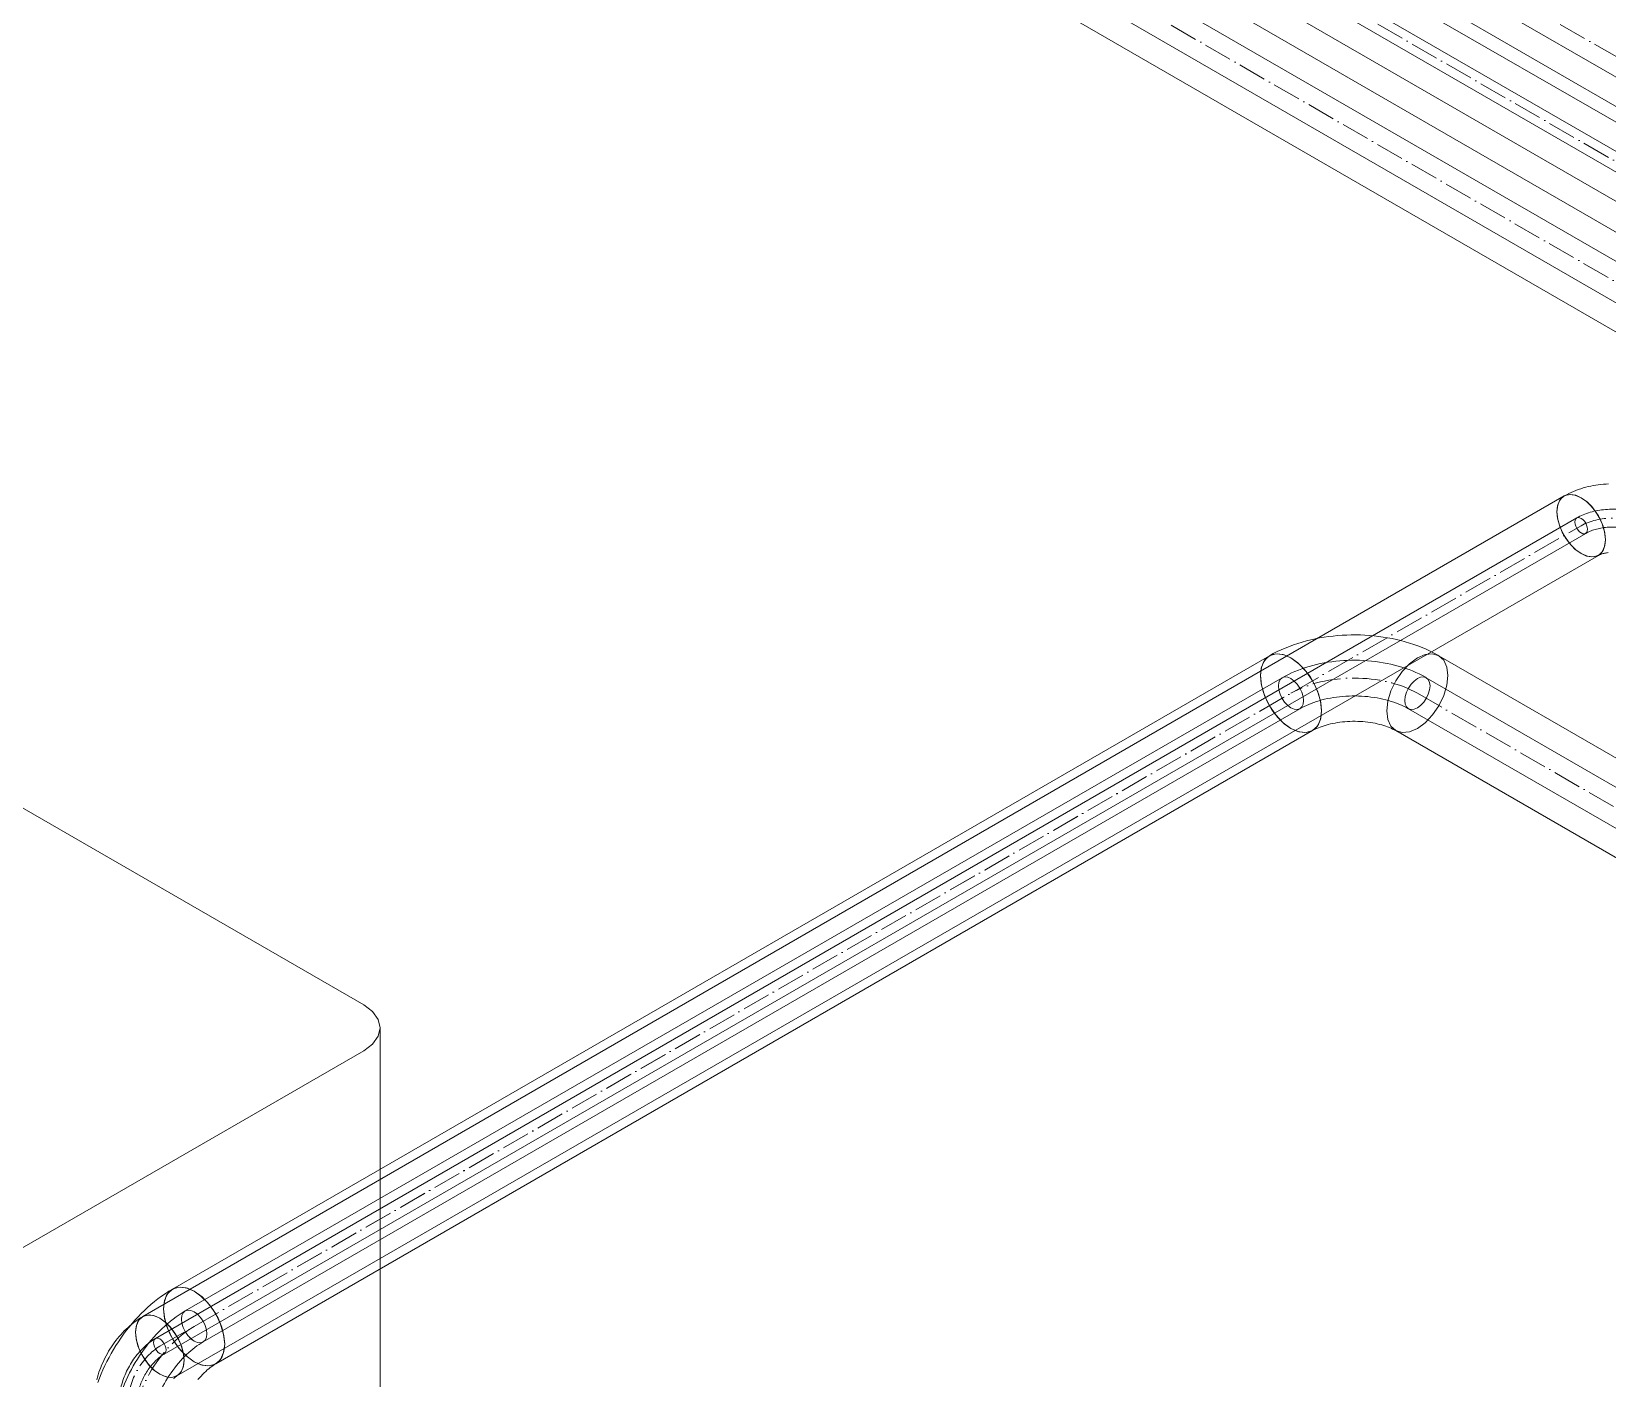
# Model space of a CAD drawing. Header units: millimetres. Extents: x -88595 to 880822, y -1054509 to -148035.
# Drawn here: x 421367 to 421927, y -343150 to -342671 of the extents above; entities that cross this region are included whole.
import ezdxf

# ---------------------------------------------------------------- set-up
doc = ezdxf.new("R2010")
doc.units = ezdxf.units.MM
doc.linetypes.add('$12$ADSK_Осевая', pattern=[14, 10, -2, 0, -2])
doc.linetypes.add('$13$ADSK_Осевая', pattern=[14, 10, -2, 0, -2])
for name, color, linetype, lineweight in [('Изоляция', 7, 'Continuous', 18), ('Оборудование', 7, 'Continuous', 18), ('Трубопровод', 7, 'Continuous', 18), ('Трубопроводы', 7, 'Continuous', 18)]:
    doc.layers.add(name, color=color, linetype=linetype, lineweight=lineweight)

# ---------------------------------------------------------------- blocks, each defined once
blk = doc.blocks.new('$0$ADSK_МедьПайка_Отвод-гнутая труба - Отвод _гнутая труба_-V9-В_ОВ3_4')
at = {"layer": 'Трубопроводы', "color": 190, "true_color": 0x8000ff}
for points in [[(19764.71, 11966, 0), (19764.17, 11965.68, 0), (19763.64, 11965.33, 0), (19763.11, 11964.97, 0), (19762.59, 11964.58, 0), (19762.07, 11964.17, 0), (19761.56, 11963.75, 0), (19761.06, 11963.31, 0), (19760.57, 11962.85, 0), (19760.09, 11962.37, 0), (19759.62, 11961.88, 0), (19759.15, 11961.37, 0), (19758.7, 11960.85, 0), (19758.25, 11960.32, 0), (19757.82, 11959.77, 0), (19757.4, 11959.21, 0), (19756.99, 11958.63, 0), (19756.6, 11958.05, 0), (19756.21, 11957.45, 0), (19755.84, 11956.85, 0), (19755.49, 11956.24, 0), (19755.14, 11955.62, 0), (19754.82, 11954.99, 0), (19754.51, 11954.36, 0), (19754.21, 11953.72, 0), (19753.93, 11953.07, 0), (19753.67, 11952.43, 0), (19753.42, 11951.78, 0), (19753.19, 11951.12, 0), (19752.98, 11950.47, 0), (19752.78, 11949.81, 0), (19752.61, 11949.15, 0), (19752.45, 11948.5, 0), (19752.31, 11947.84, 0), (19752.19, 11947.19, 0), (19752.09, 11946.54, 0), (19752.02, 11945.9, 0), (19751.96, 11945.25, 0), (19751.92, 11944.62, 0), (19751.9, 11943.98, 0), (19751.9, 11943.81, 0)], [(19766.3, 11960.66, 0), (19765.72, 11961.09, 0), (19765.18, 11961.66, 0), (19764.71, 11962.34, 0), (19764.36, 11963.08, 0), (19764.13, 11963.84, 0), (19764.06, 11964.55, 0), (19764.13, 11965.18, 0), (19764.36, 11965.67, 0), (19764.71, 11966, 0), (19765.18, 11966.15, 0), (19765.72, 11966.09, 0), (19766.3, 11965.85, 0)], [(19766.3, 11965.85, 0), (19766.88, 11965.42, 0), (19767.42, 11964.85, 0), (19767.89, 11964.17, 0), (19768.25, 11963.43, 0), (19768.47, 11962.67, 0), (19768.55, 11961.96, 0), (19768.47, 11961.33, 0), (19768.25, 11960.84, 0), (19767.89, 11960.51, 0), (19767.42, 11960.36, 0), (19766.88, 11960.42, 0), (19766.3, 11960.66, 0)], [(19767.89, 11960.51, 0), (19767.53, 11960.29, 0), (19767.17, 11960.06, 0), (19766.81, 11959.81, 0), (19766.44, 11959.53, 0), (19766.07, 11959.24, 0), (19765.7, 11958.94, 0), (19765.34, 11958.61, 0), (19764.97, 11958.27, 0), (19764.61, 11957.91, 0), (19764.25, 11957.54, 0), (19763.89, 11957.15, 0), (19763.54, 11956.74, 0), (19763.19, 11956.33, 0), (19762.86, 11955.9, 0), (19762.53, 11955.46, 0), (19762.2, 11955.01, 0), (19761.89, 11954.54, 0), (19761.59, 11954.07, 0), (19761.29, 11953.6, 0), (19761.01, 11953.11, 0), (19760.74, 11952.62, 0), (19760.48, 11952.12, 0), (19760.24, 11951.62, 0), (19760, 11951.12, 0), (19759.78, 11950.61, 0), (19759.58, 11950.1, 0), (19759.38, 11949.6, 0), (19759.21, 11949.09, 0), (19759.04, 11948.59, 0), (19758.9, 11948.09, 0), (19758.76, 11947.59, 0), (19758.65, 11947.1, 0), (19758.54, 11946.62, 0), (19758.46, 11946.14, 0), (19758.39, 11945.68, 0), (19758.33, 11945.22, 0), (19758.29, 11944.78, 0), (19758.26, 11944.34, 0), (19758.25, 11943.92, 0), (19758.25, 11943.81, 0)], [(19752.83, 11942.52, 0), (19752.33, 11942.9, 0), (19752.01, 11943.34, 0), (19751.9, 11943.81, 0), (19752.01, 11944.29, 0), (19752.33, 11944.73, 0), (19752.83, 11945.11, 0), (19753.49, 11945.4, 0), (19754.25, 11945.58, 0), (19755.08, 11945.65, 0), (19755.9, 11945.58, 0), (19756.66, 11945.4, 0), (19757.32, 11945.11, 0)], [(19757.32, 11945.11, 0), (19757.83, 11944.73, 0), (19758.14, 11944.29, 0), (19758.25, 11943.81, 0), (19758.14, 11943.34, 0), (19757.83, 11942.9, 0), (19757.32, 11942.52, 0), (19756.66, 11942.22, 0), (19755.9, 11942.04, 0), (19755.08, 11941.98, 0), (19754.25, 11942.04, 0), (19753.49, 11942.22, 0), (19752.83, 11942.52, 0)]]:
    blk.add_polyline3d(points, dxfattribs=at)
blk = doc.blocks.new('$0$ADSK_МедьПайка_Отвод-гнутая труба - Отвод _гнутая труба_-V8-В_ОВ3_4')
at = {"layer": 'Трубопроводы', "color": 134, "true_color": 0x00a6a6}
for points in [[(19775.32, 11975.79, 0), (19774.23, 11975.14, 0), (19773.16, 11974.45, 0), (19772.11, 11973.72, 0), (19771.06, 11972.94, 0), (19770.03, 11972.13, 0), (19769.02, 11971.28, 0), (19768.02, 11970.4, 0), (19767.03, 11969.48, 0), (19766.07, 11968.53, 0), (19765.12, 11967.54, 0), (19764.19, 11966.53, 0), (19763.28, 11965.49, 0), (19762.4, 11964.42, 0), (19761.53, 11963.32, 0), (19760.69, 11962.19, 0), (19759.87, 11961.05, 0), (19759.08, 11959.88, 0), (19758.31, 11958.69, 0), (19757.57, 11957.49, 0), (19756.86, 11956.26, 0), (19756.18, 11955.02, 0), (19755.52, 11953.77, 0), (19754.9, 11952.5, 0), (19754.31, 11951.22, 0), (19753.75, 11949.93, 0), (19753.22, 11948.64, 0), (19752.73, 11947.33, 0), (19752.27, 11946.03, 0), (19751.84, 11944.72, 0), (19751.46, 11943.4, 0), (19751.1, 11942.09, 0), (19750.79, 11940.78, 0), (19750.51, 11939.47, 0), (19750.28, 11938.17, 0), (19750.08, 11936.87, 0), (19749.92, 11935.57, 0), (19749.8, 11934.29, 0), (19749.73, 11933.01, 0), (19749.69, 11931.75, 0), (19749.69, 11931.41, 0)], [(19778.49, 11965.11, 0), (19777.33, 11965.96, 0), (19776.25, 11967.1, 0), (19775.32, 11968.46, 0), (19774.6, 11969.95, 0), (19774.15, 11971.46, 0), (19774, 11972.89, 0), (19774.15, 11974.14, 0), (19774.6, 11975.13, 0), (19775.32, 11975.79, 0), (19776.25, 11976.08, 0), (19777.33, 11975.97, 0), (19778.49, 11975.48, 0)], [(19778.49, 11975.48, 0), (19779.65, 11974.63, 0), (19780.74, 11973.49, 0), (19781.67, 11972.13, 0), (19782.38, 11970.64, 0), (19782.83, 11969.13, 0), (19782.98, 11967.7, 0), (19782.83, 11966.45, 0), (19782.38, 11965.46, 0), (19781.67, 11964.79, 0), (19780.74, 11964.51, 0), (19779.65, 11964.61, 0), (19778.49, 11965.11, 0)], [(19781.67, 11964.79, 0), (19780.95, 11964.37, 0), (19780.23, 11963.9, 0), (19779.5, 11963.39, 0), (19778.77, 11962.85, 0), (19778.03, 11962.27, 0), (19777.3, 11961.65, 0), (19776.56, 11961, 0), (19775.83, 11960.32, 0), (19775.1, 11959.6, 0), (19774.38, 11958.85, 0), (19773.67, 11958.08, 0), (19772.97, 11957.27, 0), (19772.28, 11956.44, 0), (19771.6, 11955.58, 0), (19770.94, 11954.7, 0), (19770.3, 11953.79, 0), (19769.67, 11952.87, 0), (19769.06, 11951.93, 0), (19768.48, 11950.97, 0), (19767.91, 11950, 0), (19767.37, 11949.02, 0), (19766.85, 11948.03, 0), (19766.36, 11947.03, 0), (19765.89, 11946.02, 0), (19765.45, 11945.01, 0), (19765.04, 11943.99, 0), (19764.66, 11942.98, 0), (19764.3, 11941.97, 0), (19763.97, 11940.96, 0), (19763.68, 11939.96, 0), (19763.41, 11938.97, 0), (19763.18, 11937.99, 0), (19762.97, 11937.02, 0), (19762.8, 11936.07, 0), (19762.66, 11935.14, 0), (19762.55, 11934.22, 0), (19762.47, 11933.33, 0), (19762.41, 11932.47, 0), (19762.39, 11931.63, 0), (19762.39, 11931.41, 0)], [(19751.55, 11928.82, 0), (19750.54, 11929.57, 0), (19749.91, 11930.46, 0), (19749.69, 11931.41, 0), (19749.91, 11932.36, 0), (19750.54, 11933.24, 0), (19751.55, 11934, 0), (19752.87, 11934.58, 0), (19754.4, 11934.95, 0), (19756.04, 11935.07, 0), (19757.68, 11934.95, 0), (19759.22, 11934.58, 0), (19760.53, 11934, 0)], [(19760.53, 11934, 0), (19761.54, 11933.24, 0), (19762.17, 11932.36, 0), (19762.39, 11931.41, 0), (19762.17, 11930.46, 0), (19761.54, 11929.57, 0), (19760.53, 11928.82, 0), (19759.22, 11928.23, 0), (19757.68, 11927.87, 0), (19756.04, 11927.74, 0), (19754.4, 11927.87, 0), (19752.87, 11928.23, 0), (19751.55, 11928.82, 0)]]:
    blk.add_polyline3d(points, dxfattribs=at)
blk = doc.blocks.new('$0$ADSK_МедьПайка_Отвод-гнутая труба - Отвод _гнутая труба_-V16-В_ОВ3_4')
at = {"layer": 'Трубопроводы', "color": 190, "true_color": 0x8000ff}
for points in [[(-2590.31, 3086.99, 0), (-2590.39, 3087.7, 0), (-2590.61, 3088.45, 0), (-2590.97, 3089.2, 0), (-2591.43, 3089.88, 0), (-2591.97, 3090.45, 0), (-2592.55, 3090.87, 0), (-2593.13, 3091.12, 0), (-2593.68, 3091.17, 0), (-2594.14, 3091.03, 0), (-2594.5, 3090.7, 0), (-2594.72, 3090.2, 0), (-2594.8, 3089.58, 0)], [(-2594.14, 3091.03, 0), (-2593.59, 3091.34, 0), (-2593.02, 3091.63, 0), (-2592.44, 3091.9, 0), (-2591.84, 3092.16, 0), (-2591.23, 3092.4, 0), (-2590.61, 3092.63, 0), (-2589.98, 3092.84, 0), (-2589.34, 3093.04, 0), (-2588.68, 3093.22, 0), (-2588.02, 3093.38, 0), (-2587.35, 3093.53, 0), (-2586.67, 3093.67, 0), (-2585.98, 3093.78, 0), (-2585.29, 3093.88, 0), (-2584.6, 3093.97, 0), (-2583.9, 3094.03, 0), (-2583.19, 3094.08, 0), (-2582.49, 3094.12, 0), (-2581.78, 3094.14, 0), (-2581.07, 3094.14, 0), (-2580.36, 3094.13, 0), (-2579.66, 3094.1, 0), (-2578.95, 3094.05, 0), (-2578.25, 3093.99, 0), (-2577.55, 3093.91, 0), (-2576.86, 3093.81, 0), (-2576.17, 3093.7, 0), (-2575.49, 3093.57, 0), (-2574.82, 3093.43, 0), (-2574.15, 3093.27, 0), (-2573.5, 3093.09, 0), (-2572.85, 3092.9, 0), (-2572.21, 3092.69, 0), (-2571.59, 3092.47, 0), (-2570.98, 3092.23, 0), (-2570.38, 3091.97, 0), (-2569.79, 3091.7, 0), (-2569.22, 3091.42, 0), (-2568.66, 3091.12, 0), (-2568.52, 3091.03, 0)], [(-2567.86, 3089.58, 0), (-2567.93, 3090.2, 0), (-2568.16, 3090.7, 0), (-2568.52, 3091.03, 0), (-2568.98, 3091.17, 0), (-2569.52, 3091.12, 0), (-2570.1, 3090.87, 0), (-2570.68, 3090.45, 0), (-2571.23, 3089.88, 0), (-2571.69, 3089.2, 0), (-2572.05, 3088.45, 0), (-2572.27, 3087.7, 0), (-2572.35, 3086.99, 0)], [(-2594.8, 3089.58, 0), (-2594.72, 3088.86, 0), (-2594.5, 3088.11, 0), (-2594.14, 3087.36, 0), (-2593.68, 3086.68, 0), (-2593.13, 3086.11, 0), (-2592.55, 3085.69, 0), (-2591.97, 3085.44, 0), (-2591.43, 3085.39, 0), (-2590.97, 3085.53, 0), (-2590.61, 3085.86, 0), (-2590.39, 3086.36, 0), (-2590.31, 3086.99, 0)], [(-2590.97, 3085.53, 0), (-2590.6, 3085.73, 0), (-2590.22, 3085.93, 0), (-2589.82, 3086.12, 0), (-2589.4, 3086.3, 0), (-2588.96, 3086.47, 0), (-2588.51, 3086.64, 0), (-2588.05, 3086.8, 0), (-2587.57, 3086.94, 0), (-2587.08, 3087.08, 0), (-2586.57, 3087.2, 0), (-2586.06, 3087.32, 0), (-2585.53, 3087.42, 0), (-2585, 3087.51, 0), (-2584.46, 3087.59, 0), (-2583.91, 3087.65, 0), (-2583.36, 3087.71, 0), (-2582.8, 3087.75, 0), (-2582.25, 3087.77, 0), (-2581.68, 3087.79, 0), (-2581.12, 3087.79, 0), (-2580.56, 3087.78, 0), (-2580, 3087.75, 0), (-2579.45, 3087.72, 0), (-2578.89, 3087.67, 0), (-2578.34, 3087.61, 0), (-2577.8, 3087.53, 0), (-2577.27, 3087.44, 0), (-2576.74, 3087.34, 0), (-2576.22, 3087.23, 0), (-2575.72, 3087.11, 0), (-2575.22, 3086.98, 0), (-2574.74, 3086.84, 0), (-2574.27, 3086.68, 0), (-2573.81, 3086.52, 0), (-2573.37, 3086.35, 0), (-2572.95, 3086.17, 0), (-2572.54, 3085.98, 0), (-2572.16, 3085.79, 0), (-2571.79, 3085.59, 0), (-2571.69, 3085.53, 0)], [(-2572.35, 3086.99, 0), (-2572.27, 3086.36, 0), (-2572.05, 3085.86, 0), (-2571.69, 3085.53, 0), (-2571.23, 3085.39, 0), (-2570.68, 3085.44, 0), (-2570.1, 3085.69, 0), (-2569.52, 3086.11, 0), (-2568.98, 3086.68, 0), (-2568.52, 3087.36, 0), (-2568.16, 3088.11, 0), (-2567.93, 3088.86, 0), (-2567.86, 3089.58, 0)]]:
    blk.add_polyline3d(points, dxfattribs=at)
blk = doc.blocks.new('$0$ADSK_МедьПайка_Отвод-гнутая труба - Отвод _гнутая труба_-V15-В_ОВ3_4')
at = {"layer": 'Трубопроводы', "color": 134, "true_color": 0x00a6a6}
for points in [[(-2645.3, 3065.16, 0), (-2644.19, 3065.78, 0), (-2643.06, 3066.36, 0), (-2641.89, 3066.91, 0), (-2640.7, 3067.42, 0), (-2639.48, 3067.91, 0), (-2638.24, 3068.37, 0), (-2636.98, 3068.79, 0), (-2635.69, 3069.18, 0), (-2634.38, 3069.54, 0), (-2633.05, 3069.87, 0), (-2631.71, 3070.17, 0), (-2630.35, 3070.43, 0), (-2628.98, 3070.66, 0), (-2627.6, 3070.86, 0), (-2626.21, 3071.03, 0), (-2624.81, 3071.17, 0), (-2623.4, 3071.27, 0), (-2621.99, 3071.34, 0), (-2620.57, 3071.38, 0), (-2619.15, 3071.38, 0), (-2617.74, 3071.35, 0), (-2616.32, 3071.29, 0), (-2614.92, 3071.2, 0), (-2613.51, 3071.07, 0), (-2612.12, 3070.91, 0), (-2610.73, 3070.72, 0), (-2609.36, 3070.5, 0), (-2607.99, 3070.24, 0), (-2606.65, 3069.95, 0), (-2605.32, 3069.63, 0), (-2604, 3069.28, 0), (-2602.71, 3068.9, 0), (-2601.44, 3068.48, 0), (-2600.19, 3068.04, 0), (-2598.97, 3067.56, 0), (-2597.77, 3067.05, 0), (-2596.6, 3066.51, 0), (-2595.45, 3065.94, 0), (-2594.34, 3065.33, 0), (-2594.05, 3065.16, 0)], [(-2637.63, 3057.07, 0), (-2637.78, 3058.5, 0), (-2638.23, 3060.01, 0), (-2638.95, 3061.5, 0), (-2639.88, 3062.86, 0), (-2640.96, 3064, 0), (-2642.12, 3064.85, 0), (-2643.28, 3065.34, 0), (-2644.37, 3065.45, 0), (-2645.3, 3065.16, 0), (-2646.01, 3064.5, 0), (-2646.46, 3063.51, 0), (-2646.61, 3062.26, 0)], [(-2592.73, 3062.26, 0), (-2592.88, 3063.51, 0), (-2593.33, 3064.5, 0), (-2594.05, 3065.16, 0), (-2594.98, 3065.45, 0), (-2596.06, 3065.34, 0), (-2597.22, 3064.85, 0), (-2598.38, 3064, 0), (-2599.47, 3062.86, 0), (-2600.4, 3061.5, 0), (-2601.11, 3060.01, 0), (-2601.56, 3058.5, 0), (-2601.71, 3057.07, 0)], [(-2646.61, 3062.26, 0), (-2646.46, 3060.83, 0), (-2646.01, 3059.32, 0), (-2645.3, 3057.83, 0), (-2644.37, 3056.47, 0), (-2643.28, 3055.33, 0), (-2642.12, 3054.48, 0), (-2640.96, 3053.98, 0), (-2639.88, 3053.88, 0), (-2638.95, 3054.16, 0), (-2638.23, 3054.83, 0), (-2637.78, 3055.82, 0), (-2637.63, 3057.07, 0)], [(-2638.95, 3054.16, 0), (-2638.22, 3054.57, 0), (-2637.45, 3054.96, 0), (-2636.65, 3055.34, 0), (-2635.81, 3055.7, 0), (-2634.94, 3056.05, 0), (-2634.04, 3056.38, 0), (-2633.11, 3056.69, 0), (-2632.15, 3056.98, 0), (-2631.17, 3057.26, 0), (-2630.16, 3057.51, 0), (-2629.13, 3057.73, 0), (-2628.08, 3057.94, 0), (-2627.01, 3058.12, 0), (-2625.93, 3058.27, 0), (-2624.84, 3058.41, 0), (-2623.74, 3058.51, 0), (-2622.62, 3058.59, 0), (-2621.51, 3058.65, 0), (-2620.38, 3058.68, 0), (-2619.26, 3058.68, 0), (-2618.14, 3058.66, 0), (-2617.02, 3058.61, 0), (-2615.9, 3058.54, 0), (-2614.8, 3058.44, 0), (-2613.7, 3058.31, 0), (-2612.62, 3058.16, 0), (-2611.55, 3057.99, 0), (-2610.49, 3057.79, 0), (-2609.46, 3057.57, 0), (-2608.44, 3057.32, 0), (-2607.45, 3057.06, 0), (-2606.49, 3056.77, 0), (-2605.55, 3056.47, 0), (-2604.64, 3056.14, 0), (-2603.76, 3055.8, 0), (-2602.91, 3055.44, 0), (-2602.1, 3055.06, 0), (-2601.33, 3054.67, 0), (-2600.59, 3054.27, 0), (-2600.4, 3054.16, 0)], [(-2601.71, 3057.07, 0), (-2601.56, 3055.82, 0), (-2601.11, 3054.83, 0), (-2600.4, 3054.16, 0), (-2599.47, 3053.88, 0), (-2598.38, 3053.98, 0), (-2597.22, 3054.48, 0), (-2596.06, 3055.33, 0), (-2594.98, 3056.47, 0), (-2594.05, 3057.83, 0), (-2593.33, 3059.32, 0), (-2592.88, 3060.83, 0), (-2592.73, 3062.26, 0)]]:
    blk.add_polyline3d(points, dxfattribs=at)
blk = doc.blocks.new('$0$ADSK_Наружный блок кондиционера сплит-системы1 - AS50PHP3HRA-4475079-В_ОВ3_4')
at = {"layer": 'Оборудование'}
for p, q in [((-2354.25, 2325.58), (-2891.65, 2635.84)), ((-2348.39, 1874.05), (-2348.39, 2317.41)), ((-2520.42, 2213.31), (-2354.25, 2309.25))]:
    blk.add_line(p, q, dxfattribs=at)
blk.add_polyline3d([(-2354.25, 2309.25, 0), (-2351.07, 2311.64, 0), (-2349.07, 2314.42, 0), (-2348.39, 2317.41, 0), (-2349.07, 2320.4, 0), (-2351.07, 2323.18, 0), (-2354.25, 2325.58, 0)], dxfattribs=at)

msp = doc.modelspace()

# ---------------------------------------------------------------- linework, layer by layer
at = {"layer": 'Изоляция', "color": 190, "true_color": 0x8000ff}
for p, q in [((424583.46, -344235.27), (419507.83, -341304.85)), ((419495.66, -341325.94), (424571.29, -344256.35)), ((421911.86, -342836.28), (421406.86, -343127.84)), ((421419.04, -343148.93), (421924.04, -342857.37))]:
    msp.add_line(p, q, dxfattribs=at)
at = {"layer": 'Изоляция', "color": 134, "true_color": 0x00a6a6}
for p, q in [((424548.29, -344254.04), (419483.63, -341329.96)), ((419468.28, -341356.54), (424532.94, -344280.63)), ((420386.19, -341806.38), (424610.11, -344245.06)), ((421807.16, -342893.06), (421417.46, -343118.06)), ((424642.16, -344495.07), (421867.41, -342893.06)), ((421432.81, -343144.64), (421822.51, -342919.65)), ((421852.06, -342919.65), (424626.81, -344521.65))]:
    msp.add_line(p, q, dxfattribs=at)
at = {"layer": 'Изоляция', "color": 190, "true_color": 0x8000ff}
for points in [[(421917.95, -342836.88, 0), (421916.03, -342836.03, 0), (421914.21, -342835.71, 0), (421912.58, -342835.95, 0), (421911.22, -342836.74, 0), (421910.19, -342838.04, 0), (421909.56, -342839.77, 0), (421909.34, -342841.86, 0)], [(421909.34, -342841.86, 0), (421909.63, -342839.45, 0), (421910.49, -342837.55, 0), (421911.86, -342836.28, 0), (421913.64, -342835.73, 0), (421915.72, -342835.94, 0), (421917.95, -342836.88, 0)], [(421911.86, -342836.28, 0), (421912.68, -342835.83, 0), (421913.51, -342835.4, 0), (421914.35, -342835.01, 0), (421915.2, -342834.64, 0), (421916.05, -342834.3, 0), (421916.91, -342833.98, 0), (421917.78, -342833.69, 0), (421918.66, -342833.42, 0), (421919.54, -342833.18, 0), (421920.43, -342832.96, 0), (421921.32, -342832.76, 0), (421922.22, -342832.59, 0), (421923.12, -342832.43, 0), (421924.03, -342832.3, 0), (421924.94, -342832.19, 0), (421925.85, -342832.11, 0), (421926.76, -342832.04, 0), (421927.68, -342831.99, 0)], [(421917.95, -342856.77, 0), (421915.72, -342855.14, 0), (421913.64, -342852.95, 0), (421911.86, -342850.34, 0), (421910.49, -342847.49, 0), (421909.63, -342844.6, 0), (421909.34, -342841.86, 0)], [(421909.34, -342841.86, 0), (421909.56, -342844.19, 0), (421910.19, -342846.66, 0), (421911.22, -342849.14, 0), (421912.58, -342851.5, 0), (421914.21, -342853.63, 0), (421916.03, -342855.41, 0), (421917.95, -342856.77, 0)], [(421917.95, -342836.88, 0), (421920.18, -342838.51, 0), (421922.25, -342840.7, 0), (421924.04, -342843.31, 0), (421925.4, -342846.16, 0), (421926.26, -342849.05, 0), (421926.56, -342851.8, 0)], [(421926.56, -342851.8, 0), (421926.34, -342849.46, 0), (421925.7, -342846.99, 0), (421924.68, -342844.51, 0), (421923.32, -342842.15, 0), (421921.68, -342840.02, 0), (421919.86, -342838.24, 0), (421917.95, -342836.88, 0)], [(421926.56, -342851.8, 0), (421926.26, -342854.2, 0), (421925.4, -342856.1, 0), (421924.04, -342857.37, 0), (421922.25, -342857.92, 0), (421920.18, -342857.71, 0), (421917.95, -342856.77, 0)], [(421917.95, -342856.77, 0), (421919.87, -342857.62, 0), (421921.69, -342857.94, 0), (421923.32, -342857.7, 0), (421924.68, -342856.91, 0), (421925.71, -342855.62, 0), (421926.34, -342853.88, 0), (421926.56, -342851.8, 0)], [(421924.04, -342857.37, 0), (421924.13, -342857.32, 0), (421924.25, -342857.25, 0), (421924.4, -342857.19, 0), (421924.57, -342857.11, 0), (421924.75, -342857.04, 0), (421924.96, -342856.96, 0), (421925.19, -342856.88, 0), (421925.44, -342856.81, 0), (421925.7, -342856.74, 0), (421925.98, -342856.67, 0), (421926.28, -342856.6, 0), (421926.58, -342856.54, 0), (421926.9, -342856.49, 0), (421927.22, -342856.44, 0), (421927.56, -342856.4, 0)], [(421404.34, -343133.42, 0), (421404.56, -343131.33, 0), (421405.19, -343129.59, 0), (421406.22, -343128.3, 0), (421407.58, -343127.52, 0), (421409.21, -343127.27, 0), (421411.03, -343127.59, 0), (421412.95, -343128.45, 0)], [(421412.95, -343128.45, 0), (421410.72, -343127.5, 0), (421408.64, -343127.29, 0), (421406.86, -343127.84, 0), (421405.49, -343129.11, 0), (421404.63, -343131.01, 0), (421404.34, -343133.42, 0)], [(421406.86, -343127.84, 0), (421406.06, -343128.33, 0), (421405.28, -343128.83, 0), (421404.51, -343129.36, 0), (421403.77, -343129.91, 0), (421403.05, -343130.48, 0), (421402.34, -343131.07, 0), (421401.66, -343131.68, 0), (421400.99, -343132.3, 0), (421400.33, -343132.94, 0), (421399.7, -343133.6, 0), (421399.08, -343134.28, 0), (421398.48, -343134.97, 0), (421397.9, -343135.67, 0), (421397.33, -343136.39, 0), (421396.78, -343137.12, 0), (421396.25, -343137.87, 0), (421395.74, -343138.63, 0), (421395.24, -343139.4, 0), (421394.76, -343140.18, 0), (421394.3, -343140.97, 0), (421393.86, -343141.77, 0), (421393.44, -343142.58, 0), (421393.03, -343143.41, 0), (421392.65, -343144.24, 0), (421392.28, -343145.08, 0), (421391.94, -343145.92, 0), (421391.61, -343146.78, 0), (421391.31, -343147.64, 0), (421391.03, -343148.51, 0), (421390.77, -343149.39, 0), (421390.53, -343150.27, 0)], [(421421.56, -343143.36, 0), (421421.26, -343140.62, 0), (421420.4, -343137.72, 0), (421419.04, -343134.87, 0), (421417.25, -343132.26, 0), (421415.18, -343130.07, 0), (421412.95, -343128.45, 0)], [(421412.95, -343128.45, 0), (421414.87, -343129.8, 0), (421416.69, -343131.59, 0), (421418.32, -343133.72, 0), (421419.68, -343136.08, 0), (421420.71, -343138.55, 0), (421421.34, -343141.02, 0), (421421.56, -343143.36, 0)], [(421404.34, -343133.42, 0), (421404.63, -343136.16, 0), (421405.49, -343139.05, 0), (421406.86, -343141.9, 0), (421408.64, -343144.51, 0), (421410.72, -343146.7, 0), (421412.95, -343148.33, 0)], [(421412.95, -343148.33, 0), (421411.03, -343146.97, 0), (421409.21, -343145.19, 0), (421407.58, -343143.06, 0), (421406.22, -343140.7, 0), (421405.19, -343138.22, 0), (421404.56, -343135.75, 0), (421404.34, -343133.42, 0)], [(421412.95, -343148.33, 0), (421415.18, -343149.28, 0), (421417.25, -343149.48, 0), (421419.04, -343148.93, 0), (421420.4, -343147.66, 0), (421421.26, -343145.76, 0), (421421.56, -343143.36, 0)], [(421421.56, -343143.36, 0), (421421.34, -343145.45, 0), (421420.7, -343147.18, 0), (421419.68, -343148.47, 0), (421418.32, -343149.26, 0), (421416.68, -343149.5, 0), (421414.86, -343149.18, 0), (421412.95, -343148.33, 0)], [(421419.04, -343148.93, 0), (421418.94, -343148.99, 0), (421418.83, -343149.06, 0), (421418.7, -343149.15, 0), (421418.55, -343149.26, 0), (421418.39, -343149.39, 0), (421418.22, -343149.53, 0), (421418.04, -343149.69, 0), (421417.85, -343149.87, 0)]]:
    msp.add_polyline3d(points, dxfattribs=at)
at = {"layer": 'Изоляция', "color": 134, "true_color": 0x00a6a6}
for points in [[(421807.16, -342893.06, 0), (421808.53, -342892.3, 0), (421809.93, -342891.59, 0), (421811.35, -342890.92, 0), (421812.79, -342890.29, 0), (421814.26, -342889.7, 0), (421815.74, -342889.16, 0), (421817.24, -342888.66, 0), (421818.76, -342888.2, 0), (421820.3, -342887.77, 0), (421821.85, -342887.39, 0), (421823.42, -342887.04, 0), (421824.99, -342886.73, 0), (421826.58, -342886.47, 0), (421828.18, -342886.23, 0), (421829.78, -342886.04, 0), (421831.39, -342885.89, 0), (421833.01, -342885.77, 0), (421834.63, -342885.69, 0), (421836.26, -342885.65, 0), (421837.88, -342885.64, 0), (421839.5, -342885.67, 0), (421841.13, -342885.74, 0), (421842.74, -342885.85, 0), (421844.36, -342886, 0), (421845.97, -342886.18, 0), (421847.56, -342886.4, 0), (421849.15, -342886.66, 0), (421850.73, -342886.96, 0), (421852.3, -342887.29, 0), (421853.86, -342887.66, 0), (421855.4, -342888.08, 0), (421856.92, -342888.53, 0), (421858.43, -342889.02, 0), (421859.92, -342889.55, 0), (421861.39, -342890.13, 0), (421862.84, -342890.74, 0), (421864.26, -342891.4, 0), (421865.67, -342892.11, 0), (421867.05, -342892.85, 0), (421867.41, -342893.06, 0)], [(421814.84, -342893.82, 0), (421812.42, -342892.74, 0), (421810.13, -342892.35, 0), (421808.07, -342892.65, 0), (421806.35, -342893.64, 0), (421805.06, -342895.27, 0), (421804.25, -342897.46, 0), (421803.98, -342900.09, 0)], [(421803.98, -342900.09, 0), (421804.35, -342897.06, 0), (421805.44, -342894.66, 0), (421807.16, -342893.06, 0), (421809.41, -342892.37, 0), (421812.03, -342892.63, 0), (421814.84, -342893.82, 0)], [(421859.74, -342893.82, 0), (421862.55, -342892.63, 0), (421865.16, -342892.37, 0), (421867.41, -342893.06, 0), (421869.14, -342894.66, 0), (421870.22, -342897.06, 0), (421870.59, -342900.09, 0)], [(421870.59, -342900.09, 0), (421870.22, -342897.06, 0), (421869.14, -342894.66, 0), (421867.41, -342893.06, 0), (421865.16, -342892.37, 0), (421862.55, -342892.63, 0), (421859.74, -342893.82, 0)], [(421814.84, -342893.82, 0), (421817.65, -342895.87, 0), (421820.26, -342898.64, 0), (421822.51, -342901.93, 0), (421824.24, -342905.52, 0), (421825.32, -342909.17, 0), (421825.69, -342912.62, 0)], [(421825.69, -342912.62, 0), (421825.42, -342909.68, 0), (421824.62, -342906.56, 0), (421823.32, -342903.44, 0), (421821.6, -342900.46, 0), (421819.54, -342897.78, 0), (421817.25, -342895.53, 0), (421814.84, -342893.82, 0)], [(421848.88, -342912.62, 0), (421849.25, -342909.17, 0), (421850.34, -342905.52, 0), (421852.06, -342901.93, 0), (421854.31, -342898.64, 0), (421856.93, -342895.87, 0), (421859.74, -342893.82, 0)], [(421859.74, -342893.82, 0), (421856.93, -342895.87, 0), (421854.31, -342898.64, 0), (421852.06, -342901.93, 0), (421850.34, -342905.52, 0), (421849.25, -342909.17, 0), (421848.88, -342912.62, 0)], [(421814.84, -342918.89, 0), (421812.03, -342916.84, 0), (421809.41, -342914.08, 0), (421807.16, -342910.79, 0), (421805.44, -342907.2, 0), (421804.35, -342903.55, 0), (421803.98, -342900.09, 0)], [(421803.98, -342900.09, 0), (421804.25, -342903.04, 0), (421805.06, -342906.15, 0), (421806.35, -342909.27, 0), (421808.07, -342912.25, 0), (421810.13, -342914.93, 0), (421812.42, -342917.18, 0), (421814.84, -342918.89, 0)], [(421870.59, -342900.09, 0), (421870.22, -342903.55, 0), (421869.14, -342907.2, 0), (421867.41, -342910.79, 0), (421865.16, -342914.08, 0), (421862.55, -342916.84, 0), (421859.74, -342918.89, 0)], [(421859.74, -342918.89, 0), (421862.55, -342916.84, 0), (421865.16, -342914.08, 0), (421867.41, -342910.79, 0), (421869.14, -342907.2, 0), (421870.22, -342903.55, 0), (421870.59, -342900.09, 0)], [(421825.69, -342912.62, 0), (421825.32, -342915.65, 0), (421824.24, -342918.05, 0), (421822.51, -342919.65, 0), (421820.26, -342920.34, 0), (421817.65, -342920.09, 0), (421814.84, -342918.89, 0)], [(421814.84, -342918.89, 0), (421817.25, -342919.97, 0), (421819.55, -342920.37, 0), (421821.61, -342920.06, 0), (421823.32, -342919.07, 0), (421824.62, -342917.44, 0), (421825.42, -342915.25, 0), (421825.69, -342912.62, 0)], [(421859.74, -342918.89, 0), (421856.93, -342920.09, 0), (421854.31, -342920.34, 0), (421852.06, -342919.65, 0), (421850.34, -342918.05, 0), (421849.25, -342915.65, 0), (421848.88, -342912.62, 0)], [(421848.88, -342912.62, 0), (421849.25, -342915.65, 0), (421850.34, -342918.05, 0), (421852.06, -342919.65, 0), (421854.31, -342920.34, 0), (421856.93, -342920.09, 0), (421859.74, -342918.89, 0)], [(421822.51, -342919.65, 0), (421822.97, -342919.4, 0), (421823.48, -342919.14, 0), (421824.02, -342918.88, 0), (421824.61, -342918.63, 0), (421825.23, -342918.38, 0), (421825.89, -342918.13, 0), (421826.59, -342917.9, 0), (421827.31, -342917.68, 0), (421828.07, -342917.47, 0), (421828.85, -342917.28, 0), (421829.66, -342917.1, 0), (421830.49, -342916.94, 0), (421831.34, -342916.79, 0), (421832.21, -342916.67, 0), (421833.09, -342916.56, 0), (421833.98, -342916.48, 0), (421834.88, -342916.41, 0), (421835.79, -342916.37, 0), (421836.71, -342916.34, 0), (421837.62, -342916.34, 0), (421838.54, -342916.36, 0), (421839.45, -342916.4, 0), (421840.35, -342916.46, 0), (421841.25, -342916.54, 0), (421842.13, -342916.64, 0), (421843, -342916.76, 0), (421843.86, -342916.9, 0), (421844.69, -342917.05, 0), (421845.51, -342917.23, 0), (421846.3, -342917.42, 0), (421847.06, -342917.62, 0), (421847.79, -342917.84, 0), (421848.5, -342918.07, 0), (421849.17, -342918.31, 0), (421849.8, -342918.56, 0), (421850.4, -342918.81, 0), (421850.96, -342919.07, 0), (421851.47, -342919.33, 0), (421851.94, -342919.58, 0), (421852.06, -342919.65, 0)], [(421417.46, -343118.06, 0), (421416.12, -343118.86, 0), (421414.8, -343119.72, 0), (421413.51, -343120.61, 0), (421412.25, -343121.55, 0), (421411.01, -343122.52, 0), (421409.79, -343123.53, 0), (421408.61, -343124.58, 0), (421407.45, -343125.67, 0), (421406.31, -343126.79, 0), (421405.2, -343127.94, 0), (421404.12, -343129.12, 0), (421403.07, -343130.33, 0), (421402.04, -343131.57, 0), (421401.04, -343132.84, 0), (421400.07, -343134.13, 0), (421399.13, -343135.45, 0), (421398.22, -343136.79, 0), (421397.34, -343138.16, 0), (421396.49, -343139.54, 0), (421395.68, -343140.95, 0), (421394.89, -343142.37, 0), (421394.14, -343143.81, 0), (421393.43, -343145.27, 0), (421392.74, -343146.74, 0), (421392.1, -343148.22, 0), (421391.49, -343149.71, 0), (421390.92, -343151.22, 0)], [(421414.28, -343125.08, 0), (421414.56, -343122.45, 0), (421415.36, -343120.26, 0), (421416.65, -343118.63, 0), (421418.37, -343117.64, 0), (421420.43, -343117.34, 0), (421422.72, -343117.74, 0), (421425.14, -343118.82, 0)], [(421425.14, -343118.82, 0), (421422.33, -343117.62, 0), (421419.71, -343117.36, 0), (421417.46, -343118.06, 0), (421415.74, -343119.66, 0), (421414.65, -343122.05, 0), (421414.28, -343125.08, 0)], [(421435.99, -343137.62, 0), (421435.62, -343134.16, 0), (421434.54, -343130.51, 0), (421432.81, -343126.92, 0), (421430.57, -343123.63, 0), (421427.95, -343120.87, 0), (421425.14, -343118.82, 0)], [(421425.14, -343118.82, 0), (421427.56, -343120.53, 0), (421429.85, -343122.78, 0), (421431.91, -343125.46, 0), (421433.63, -343128.44, 0), (421434.92, -343131.56, 0), (421435.72, -343134.67, 0), (421435.99, -343137.62, 0)], [(421414.28, -343125.08, 0), (421414.65, -343128.54, 0), (421415.74, -343132.19, 0), (421417.46, -343135.78, 0), (421419.71, -343139.07, 0), (421422.33, -343141.83, 0), (421425.14, -343143.88, 0)], [(421425.14, -343143.88, 0), (421422.72, -343142.17, 0), (421420.43, -343139.92, 0), (421418.37, -343137.24, 0), (421416.65, -343134.26, 0), (421415.36, -343131.14, 0), (421414.56, -343128.03, 0), (421414.28, -343125.08, 0)], [(421425.14, -343143.88, 0), (421427.95, -343145.08, 0), (421430.57, -343145.34, 0), (421432.81, -343144.64, 0), (421434.54, -343143.04, 0), (421435.62, -343140.65, 0), (421435.99, -343137.62, 0)], [(421435.99, -343137.62, 0), (421435.72, -343140.25, 0), (421434.92, -343142.43, 0), (421433.62, -343144.06, 0), (421431.9, -343145.06, 0), (421429.85, -343145.36, 0), (421427.55, -343144.96, 0), (421425.14, -343143.88, 0)], [(421432.81, -343144.64, 0), (421432.36, -343144.91, 0), (421431.89, -343145.22, 0), (421431.39, -343145.56, 0), (421430.88, -343145.94, 0), (421430.35, -343146.36, 0), (421429.81, -343146.81, 0), (421429.26, -343147.3, 0), (421428.71, -343147.82, 0), (421428.15, -343148.37, 0), (421427.59, -343148.95, 0), (421427.03, -343149.56, 0), (421426.48, -343150.2, 0)]]:
    msp.add_polyline3d(points, dxfattribs=at)
at = {"layer": 'Трубопровод', "color": 190, "true_color": 0x8000ff}
for p, q in [((424578.96, -344243.06), (419503.33, -341312.65)), ((419500.16, -341318.15), (424575.79, -344248.56)), ((421916.36, -342844.08), (421411.36, -343135.64)), ((421414.54, -343141.14), (421919.54, -342849.58))]:
    msp.add_line(p, q, dxfattribs=at)
at = {"layer": 'Трубопровод', "color": 190, "linetype": '$12$ADSK_Осевая', "true_color": 0x8000ff}
for p, q in [((424577.37, -344245.81), (419501.75, -341315.4)), ((424577.37, -344245.81), (419501.75, -341315.4)), ((421412.95, -343138.39), (421917.95, -342846.83)), ((421412.95, -343138.39), (421917.95, -342846.83))]:
    msp.add_line(p, q, dxfattribs=at)
at = {"layer": 'Трубопровод', "color": 134, "true_color": 0x00a6a6}
for p, q in [((424543.79, -344261.84), (419479.13, -341337.75)), ((419472.78, -341348.75), (424537.44, -344272.83)), ((420390.69, -341798.59), (424614.61, -344237.27)), ((421811.66, -342900.86), (421421.96, -343125.85)), ((424637.66, -344502.86), (421862.91, -342900.86)), ((421428.31, -343136.85), (421818.01, -342911.86)), ((421856.56, -342911.86), (424631.31, -344513.86))]:
    msp.add_line(p, q, dxfattribs=at)
at = {"layer": 'Трубопровод', "color": 134, "linetype": '$12$ADSK_Осевая', "true_color": 0x00a6a6}
for p, q in [((424540.62, -344267.34), (419475.95, -341343.25)), ((424540.62, -344267.34), (419475.95, -341343.25)), ((424617.79, -344231.77), (420393.87, -341793.09)), ((424617.79, -344231.77), (420393.87, -341793.09)), ((421425.14, -343131.35), (421814.84, -342906.36)), ((421425.14, -343131.35), (421814.84, -342906.36)), ((421859.74, -342906.36), (424634.49, -344508.36)), ((421859.74, -342906.36), (424634.49, -344508.36))]:
    msp.add_line(p, q, dxfattribs=at)
at = {"layer": 'Трубопровод', "color": 190, "true_color": 0x8000ff}
for points in [[(421915.7, -342845.53, 0), (421915.78, -342844.9, 0), (421916, -342844.41, 0), (421916.36, -342844.08, 0), (421916.83, -342843.93, 0), (421917.37, -342843.99, 0), (421917.95, -342844.23, 0)], [(421917.95, -342849.42, 0), (421917.37, -342848.99, 0), (421916.83, -342848.42, 0), (421916.36, -342847.74, 0), (421916, -342847, 0), (421915.78, -342846.24, 0), (421915.7, -342845.53, 0)], [(421917.95, -342844.23, 0), (421918.53, -342844.66, 0), (421919.07, -342845.23, 0), (421919.54, -342845.91, 0), (421919.89, -342846.65, 0), (421920.12, -342847.41, 0), (421920.19, -342848.12, 0)], [(421920.19, -342848.12, 0), (421920.12, -342848.75, 0), (421919.89, -342849.24, 0), (421919.54, -342849.58, 0), (421919.07, -342849.72, 0), (421918.53, -342849.67, 0), (421917.95, -342849.42, 0)], [(421412.95, -343135.79, 0), (421412.37, -343135.55, 0), (421411.83, -343135.49, 0), (421411.36, -343135.64, 0), (421411, -343135.97, 0), (421410.78, -343136.46, 0), (421410.7, -343137.09, 0)], [(421410.7, -343137.09, 0), (421410.78, -343137.81, 0), (421411, -343138.56, 0), (421411.36, -343139.3, 0), (421411.83, -343139.98, 0), (421412.37, -343140.56, 0), (421412.95, -343140.98, 0)], [(421415.19, -343139.68, 0), (421415.12, -343138.97, 0), (421414.89, -343138.21, 0), (421414.54, -343137.47, 0), (421414.07, -343136.79, 0), (421413.53, -343136.22, 0), (421412.95, -343135.79, 0)], [(421412.95, -343140.98, 0), (421413.53, -343141.23, 0), (421414.07, -343141.28, 0), (421414.54, -343141.14, 0), (421414.89, -343140.81, 0), (421415.12, -343140.31, 0), (421415.19, -343139.68, 0)]]:
    msp.add_polyline3d(points, dxfattribs=at)
at = {"layer": 'Трубопровод', "color": 134, "true_color": 0x00a6a6}
for points in [[(421810.35, -342903.76, 0), (421810.5, -342902.51, 0), (421810.95, -342901.52, 0), (421811.66, -342900.86, 0), (421812.59, -342900.57, 0), (421813.67, -342900.68, 0), (421814.84, -342901.17, 0)], [(421814.84, -342911.54, 0), (421813.67, -342910.69, 0), (421812.59, -342909.55, 0), (421811.66, -342908.19, 0), (421810.95, -342906.7, 0), (421810.5, -342905.2, 0), (421810.35, -342903.76, 0)], [(421814.84, -342901.17, 0), (421816, -342902.02, 0), (421817.08, -342903.16, 0), (421818.01, -342904.52, 0), (421818.73, -342906.01, 0), (421819.17, -342907.52, 0), (421819.33, -342908.95, 0)], [(421855.25, -342908.95, 0), (421855.4, -342907.52, 0), (421855.85, -342906.01, 0), (421856.56, -342904.52, 0), (421857.49, -342903.16, 0), (421858.58, -342902.02, 0), (421859.74, -342901.17, 0)], [(421859.74, -342901.17, 0), (421860.9, -342900.68, 0), (421861.98, -342900.57, 0), (421862.91, -342900.86, 0), (421863.63, -342901.52, 0), (421864.08, -342902.51, 0), (421864.23, -342903.76, 0)], [(421864.23, -342903.76, 0), (421864.08, -342905.2, 0), (421863.63, -342906.7, 0), (421862.91, -342908.19, 0), (421861.98, -342909.55, 0), (421860.9, -342910.69, 0), (421859.74, -342911.54, 0)], [(421819.33, -342908.95, 0), (421819.17, -342910.2, 0), (421818.73, -342911.19, 0), (421818.01, -342911.86, 0), (421817.08, -342912.14, 0), (421816, -342912.04, 0), (421814.84, -342911.54, 0)], [(421859.74, -342911.54, 0), (421858.58, -342912.04, 0), (421857.49, -342912.14, 0), (421856.56, -342911.86, 0), (421855.85, -342911.19, 0), (421855.4, -342910.2, 0), (421855.25, -342908.95, 0)], [(421425.14, -343126.16, 0), (421423.98, -343125.67, 0), (421422.89, -343125.56, 0), (421421.96, -343125.85, 0), (421421.25, -343126.51, 0), (421420.8, -343127.5, 0), (421420.65, -343128.76, 0)], [(421429.63, -343133.94, 0), (421429.48, -343132.51, 0), (421429.03, -343131, 0), (421428.31, -343129.52, 0), (421427.38, -343128.16, 0), (421426.3, -343127.01, 0), (421425.14, -343126.16, 0)], [(421420.65, -343128.76, 0), (421420.8, -343130.19, 0), (421421.25, -343131.7, 0), (421421.96, -343133.18, 0), (421422.89, -343134.54, 0), (421423.98, -343135.69, 0), (421425.14, -343136.53, 0)], [(421425.14, -343136.53, 0), (421426.3, -343137.03, 0), (421427.38, -343137.14, 0), (421428.31, -343136.85, 0), (421429.03, -343136.19, 0), (421429.48, -343135.2, 0), (421429.63, -343133.94, 0)]]:
    msp.add_polyline3d(points, dxfattribs=at)
at = {"layer": 'Трубопроводы', "color": 190, "linetype": '$13$ADSK_Осевая', "true_color": 0x8000ff}
for centre, major_axis in [((421929.17, -342853.31), (15.87, 0)), ((421412.95, -343151.35), (7.94, 13.75))]:
    msp.add_ellipse(centre, major_axis=major_axis, ratio=0.57735, start_param=0.785398, end_param=2.356194, dxfattribs=at)
at = {"layer": 'Трубопроводы', "color": 134, "linetype": '$13$ADSK_Осевая', "true_color": 0x00a6a6}
for centre, major_axis in [((421837.29, -342919.32), (31.75, 0)), ((421425.14, -343157.27), (15.87, 27.5))]:
    msp.add_ellipse(centre, major_axis=major_axis, ratio=0.57735, start_param=0.785398, end_param=2.356194, dxfattribs=at)

# ---------------------------------------------------------------- block references
at = {"layer": 'Оборудование'}
msp.add_blockref('$0$ADSK_Наружный блок кондиционера сплит-системы1 - AS50PHP3HRA-4475079-В_ОВ3_4', (423839.62, -345342.65), dxfattribs=at)
at = {"layer": 'Трубопроводы', "color": 190, "true_color": 0x8000ff}
for name, p in [('$0$ADSK_МедьПайка_Отвод-гнутая труба - Отвод _гнутая труба_-V16-В_ОВ3_4', (424510.5, -345935.11)), ('$0$ADSK_МедьПайка_Отвод-гнутая труба - Отвод _гнутая труба_-V9-В_ОВ3_4', (401646.65, -355101.64))]:
    msp.add_blockref(name, p, dxfattribs=at)
at = {"layer": 'Трубопроводы', "color": 134, "true_color": 0x00a6a6}
for name, p in [('$0$ADSK_МедьПайка_Отвод-гнутая труба - Отвод _гнутая труба_-V15-В_ОВ3_4', (424456.96, -345966.02)), ('$0$ADSK_МедьПайка_Отвод-гнутая труба - Отвод _гнутая труба_-V8-В_ОВ3_4', (401646.65, -355101.64))]:
    msp.add_blockref(name, p, dxfattribs=at)

doc.saveas('drawing.dxf')
